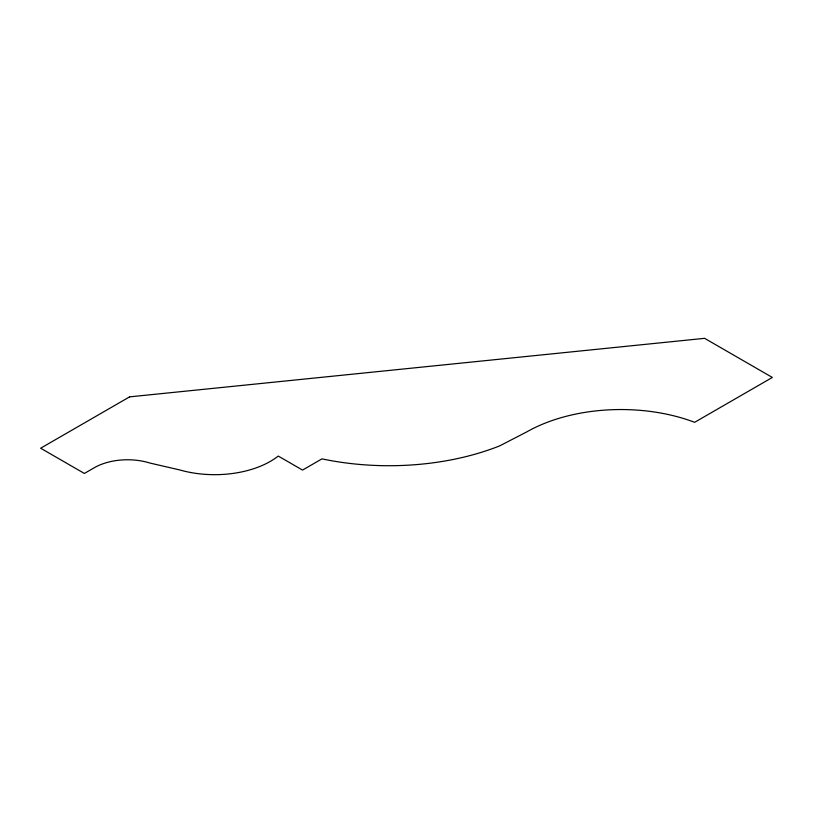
<?xml version="1.0" encoding="UTF-8"?>
<svg xmlns="http://www.w3.org/2000/svg" width="813" height="813" viewBox="0 0 813 813"><rect width="100%" height="100%" fill="white"/><g stroke="black" fill="none" stroke-linecap="round" stroke-linejoin="round"><path stroke-width="1.22" d="M129.592 396.866L40.65 448.217L84.369 473.451L94.084 467.841A47.052 27.164 0 0 1 150.029 463.075L179.724 469.944A78.759 45.477 0 0 0 278.249 456.063L302.538 470.077L321.968 458.867A195.384 112.804 0 0 0 499.67 445.89L526.987 431.784A133.82 77.265 0 0 1 694.637 422.313L772.35 377.445L704.607 338.33L129.592 396.866"/></g></svg>
